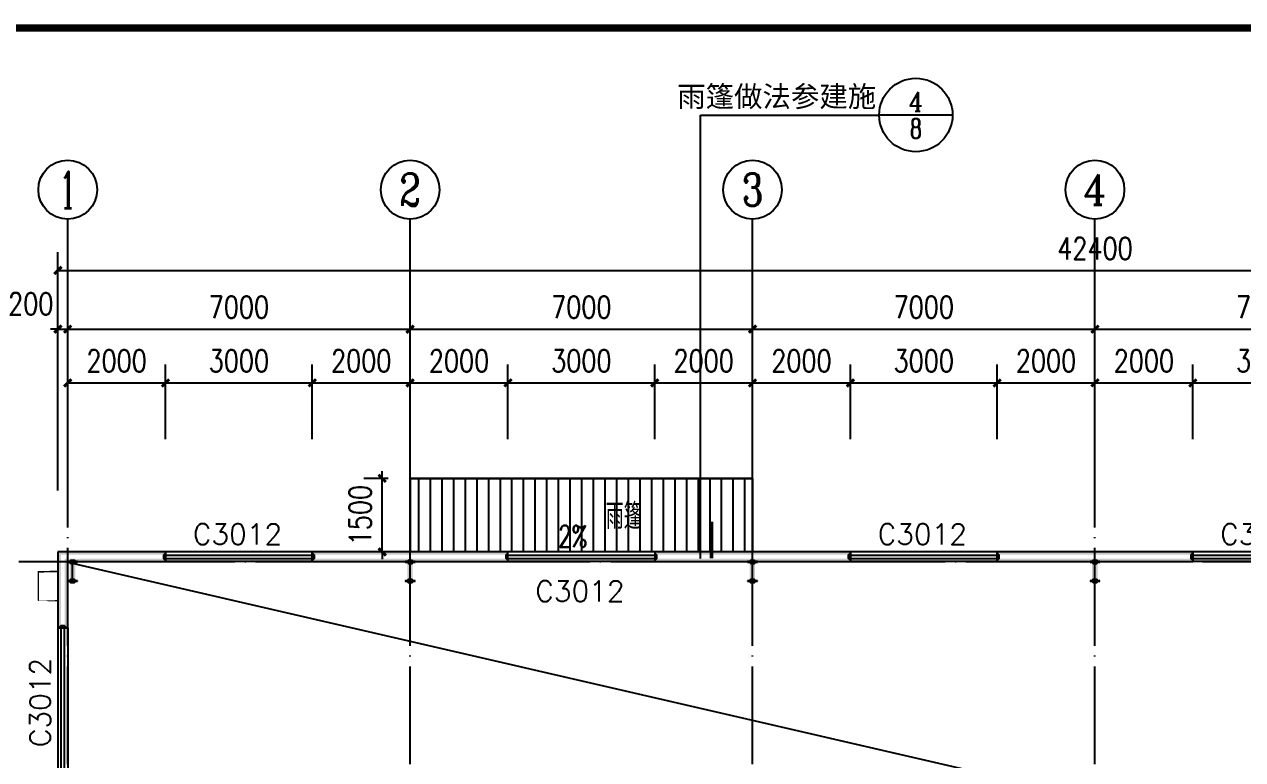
# Model space of a CAD drawing. Extents: x -21908402 to 2004492, y 83987 to 5079726.
# Drawn here: x 1832405 to 1857309, y 319539 to 334562 of the extents above; entities that cross this region are included whole.
import ezdxf
from ezdxf.enums import TextEntityAlignment as Align

# ---------------------------------------------------------------- set-up
doc = ezdxf.new("R2010")
doc.units = 0
doc.header["$LTSCALE"] = 1000
doc.linetypes.add('DOTE', pattern=[2.4200000000000004, 2, -0.2, 0.02, -0.2])
doc.layers.get('0').update_dxf_attribs({"linetype": 'CONTINUOUS'})
doc.layers.get('DEFPOINTS').update_dxf_attribs({"linetype": 'CONTINUOUS'})
for name, color, linetype in [('AXIS', 3, 'CONTINUOUS'), ('AXIS_TEXT', 7, 'CONTINUOUS'), ('COLUMN', 9, 'CONTINUOUS'), ('DIM_IDEN', 3, 'CONTINUOUS'), ('DIM_SYMB', 3, 'CONTINUOUS'), ('DOTE', 1, 'DOTE'), ('PUB_DIM', 3, 'CONTINUOUS'), ('PUB_TEXT', 7, 'CONTINUOUS'), ('PUB_TITLE', 4, 'CONTINUOUS'), ('PUB_WALL', 9, 'CONTINUOUS'), ('WALL', 6, 'CONTINUOUS'), ('WINDOW', 94, 'CONTINUOUS'), ('WINDOW_TEXT', 7, 'CONTINUOUS')]:
    doc.layers.add(name, color=color, linetype=linetype)
doc.styles.add('_TCH_AXIS', font='complex_.ttf', dxfattribs={"bigfont": 'GBCBIG'})
doc.styles.add('_TCH_DIM', font='SIMPLEX', dxfattribs={"bigfont": 'GBCBIG'})
doc.styles.add('_TCH_LABEL', font='complex_.ttf', dxfattribs={"bigfont": 'GBCBIG'})
doc.styles.add('_TCH_WINDOW', font='simplex_.ttf', dxfattribs={"bigfont": 'GBCBIG'})
doc.styles.add('COMPLEX', font='COMPLEX')
doc.styles.add('DIM_FONT', font='simplex.shx', dxfattribs={"width": 0.8})
doc.styles.get("Standard").update_dxf_attribs({"font": 'tssdeng.shx', "width": 0.7, "bigfont": 'hztxt.shx'})
doc.dimstyles.new('DIMN150', dxfattribs={"dimscale": 1.5, "dimtxt": 300, "dimasz": 100, "dimexe": 250, "dimexo": 300, "dimgap": 150, "dimtad": 1, "dimdec": 0, "dimzin": 0, "dimtxsty": 'DIM_FONT', "dimblk": 'ARCHTICK', "dimcen": 0.09, "dimclrt": 7, "dimazin": 3, "dimtfac": 1, "dimtdec": 0, "dimtix": 1, "dimtmove": 0, "dimatfit": 3, "dimtolj": 1, "dimtzin": 0})

# ---------------------------------------------------------------- blocks, each defined once
blk = doc.blocks.new('_ARCHTICK')
at = {"color": 0, "linetype": 'BYBLOCK', "const_width": 0.4}
blk.add_lwpolyline([(-0.5, -0.5), (0.5, 0.5)], dxfattribs=at)
blk = doc.blocks.new('*D175')
at = {"layer": 'DEFPOINTS', "color": 0}
for p in [(1839720.105136424, 325284.6634622998), (1840290.995244407, 325284.6634622998), (1840290.995244407, 323784.6634622998)]:
    blk.add_point(p, dxfattribs=at)
at = {"layer": 'PUB_DIM', "color": 0}
for p, q in [((1839840.995244407, 325284.6634622998), (1839345.105136424, 325284.6634622998)), ((1839720.105136424, 325284.6634622998), (1839720.105136424, 325434.6634622998)), ((1839720.105136424, 323784.6634622998), (1839720.105136424, 325284.6634622998)), ((1839840.995244407, 323784.6634622998), (1839345.105136424, 323784.6634622998)), ((1839720.105136424, 323784.6634622998), (1839720.105136424, 323634.6634622998))]:
    blk.add_line(p, q, dxfattribs=at)
at = {"layer": 'PUB_DIM', "color": 0, "xscale": 150, "yscale": 150, "zscale": 150}
for p, rotation in [((1839720.105136424, 325284.6634622998), 270), ((1839720.105136424, 323784.6634622998), 90)]:
    blk.add_blockref('_ARCHTICK', p, dxfattribs=dict(at, rotation=rotation))
at = {"layer": 'PUB_DIM', "color": 7, "insert": (1839270.105136424, 324534.6634623001), "char_height": 450, "attachment_point": 5, "rotation": 90, "style": 'DIM_FONT'}
blk.add_mtext('\\A1;1500', dxfattribs=at)
blk = doc.blocks.new('*D237')
at = {"layer": 'DEFPOINTS', "color": 0}
for p in [(1859290.995244453, 327235.7640152577), (1856290.995244453, 325634.6634623267), (1859290.995244453, 325634.6634623318)]:
    blk.add_point(p, dxfattribs=at)
at = {"layer": 'PUB_DIM', "color": 0}
for p, q in [((1856290.995244453, 326084.6634623267), (1856290.995244453, 327610.7640152577)), ((1859290.995244453, 326084.6634623318), (1859290.995244453, 327610.7640152577)), ((1856290.995244453, 327235.7640152577), (1859290.995244453, 327235.7640152577))]:
    blk.add_line(p, q, dxfattribs=at)
at = {"layer": 'PUB_DIM', "color": 0, "xscale": 150, "yscale": 150, "zscale": 150, "rotation": 180}
blk.add_blockref('_ARCHTICK', (1856290.995244453, 327235.7640152577), dxfattribs=at)
at = {"layer": 'PUB_DIM', "color": 0, "xscale": 150, "yscale": 150, "zscale": 150}
blk.add_blockref('_ARCHTICK', (1859290.995244453, 327235.7640152577), dxfattribs=at)
at = {"layer": 'PUB_DIM', "color": 7, "insert": (1857790.995244453, 327685.7640152577), "char_height": 450, "attachment_point": 5, "style": 'DIM_FONT'}
blk.add_mtext('\\A1;3000', dxfattribs=at)
blk = doc.blocks.new('*D238')
at = {"layer": 'DEFPOINTS', "color": 0}
for p in [(1856290.995244453, 327235.7640152535), (1854290.995244394, 325634.6634623234), (1856290.995244453, 325634.6634623267)]:
    blk.add_point(p, dxfattribs=at)
at = {"layer": 'PUB_DIM', "color": 0}
for p, q in [((1854290.995244394, 326084.6634623234), (1854290.995244394, 327610.7640152535)), ((1856290.995244453, 326084.6634623267), (1856290.995244453, 327610.7640152535)), ((1854290.995244394, 327235.7640152535), (1856290.995244453, 327235.7640152535))]:
    blk.add_line(p, q, dxfattribs=at)
at = {"layer": 'PUB_DIM', "color": 0, "xscale": 150, "yscale": 150, "zscale": 150, "rotation": 180}
blk.add_blockref('_ARCHTICK', (1854290.995244394, 327235.7640152535), dxfattribs=at)
at = {"layer": 'PUB_DIM', "color": 0, "xscale": 150, "yscale": 150, "zscale": 150}
blk.add_blockref('_ARCHTICK', (1856290.995244453, 327235.7640152535), dxfattribs=at)
at = {"layer": 'PUB_DIM', "color": 7, "insert": (1855290.995244423, 327685.7640152535), "char_height": 450, "attachment_point": 5, "style": 'DIM_FONT'}
blk.add_mtext('\\A1;2000', dxfattribs=at)
blk = doc.blocks.new('*D239')
at = {"layer": 'DEFPOINTS', "color": 0}
for p in [(1854290.995244394, 327235.7640152501), (1852290.995244478, 325634.66346232), (1854290.995244394, 325634.6634623234)]:
    blk.add_point(p, dxfattribs=at)
at = {"layer": 'PUB_DIM', "color": 0}
for p, q in [((1852290.995244478, 326084.66346232), (1852290.995244478, 327610.7640152501)), ((1854290.995244394, 326084.6634623234), (1854290.995244394, 327610.7640152501)), ((1852290.995244478, 327235.7640152501), (1854290.995244394, 327235.7640152501))]:
    blk.add_line(p, q, dxfattribs=at)
at = {"layer": 'PUB_DIM', "color": 0, "xscale": 150, "yscale": 150, "zscale": 150, "rotation": 180}
blk.add_blockref('_ARCHTICK', (1852290.995244478, 327235.7640152501), dxfattribs=at)
at = {"layer": 'PUB_DIM', "color": 0, "xscale": 150, "yscale": 150, "zscale": 150}
blk.add_blockref('_ARCHTICK', (1854290.995244394, 327235.7640152501), dxfattribs=at)
at = {"layer": 'PUB_DIM', "color": 7, "insert": (1853290.995244436, 327685.7640152501), "char_height": 450, "attachment_point": 5, "style": 'DIM_FONT'}
blk.add_mtext('\\A1;2000', dxfattribs=at)
blk = doc.blocks.new('*D240')
at = {"layer": 'DEFPOINTS', "color": 0}
for p in [(1852290.995244478, 327235.7640152458), (1849290.995244478, 325634.6634623149), (1852290.995244478, 325634.66346232)]:
    blk.add_point(p, dxfattribs=at)
at = {"layer": 'PUB_DIM', "color": 0}
for p, q in [((1849290.995244478, 326084.6634623149), (1849290.995244478, 327610.7640152458)), ((1852290.995244478, 326084.66346232), (1852290.995244478, 327610.7640152458)), ((1849290.995244478, 327235.7640152458), (1852290.995244478, 327235.7640152458))]:
    blk.add_line(p, q, dxfattribs=at)
at = {"layer": 'PUB_DIM', "color": 0, "xscale": 150, "yscale": 150, "zscale": 150, "rotation": 180}
blk.add_blockref('_ARCHTICK', (1849290.995244478, 327235.7640152458), dxfattribs=at)
at = {"layer": 'PUB_DIM', "color": 0, "xscale": 150, "yscale": 150, "zscale": 150}
blk.add_blockref('_ARCHTICK', (1852290.995244478, 327235.7640152458), dxfattribs=at)
at = {"layer": 'PUB_DIM', "color": 7, "insert": (1850790.995244478, 327685.7640152458), "char_height": 450, "attachment_point": 5, "style": 'DIM_FONT'}
blk.add_mtext('\\A1;3000', dxfattribs=at)
blk = doc.blocks.new('*D241')
at = {"layer": 'DEFPOINTS', "color": 0}
for p in [(1849290.995244478, 327235.7640152416), (1847290.995244418, 325634.6634623116), (1849290.995244478, 325634.6634623149)]:
    blk.add_point(p, dxfattribs=at)
at = {"layer": 'PUB_DIM', "color": 0}
for p, q in [((1847290.995244418, 326084.6634623116), (1847290.995244418, 327610.7640152416)), ((1849290.995244478, 326084.6634623149), (1849290.995244478, 327610.7640152416)), ((1847290.995244418, 327235.7640152416), (1849290.995244478, 327235.7640152416))]:
    blk.add_line(p, q, dxfattribs=at)
at = {"layer": 'PUB_DIM', "color": 0, "xscale": 150, "yscale": 150, "zscale": 150, "rotation": 180}
blk.add_blockref('_ARCHTICK', (1847290.995244418, 327235.7640152416), dxfattribs=at)
at = {"layer": 'PUB_DIM', "color": 0, "xscale": 150, "yscale": 150, "zscale": 150}
blk.add_blockref('_ARCHTICK', (1849290.995244478, 327235.7640152416), dxfattribs=at)
at = {"layer": 'PUB_DIM', "color": 7, "insert": (1848290.995244448, 327685.7640152416), "char_height": 450, "attachment_point": 5, "style": 'DIM_FONT'}
blk.add_mtext('\\A1;2000', dxfattribs=at)
blk = doc.blocks.new('*D242')
at = {"layer": 'DEFPOINTS', "color": 0}
for p in [(1847290.995244418, 327235.7640152383), (1845291.485984936, 325634.6634623082), (1847290.995244418, 325634.6634623116)]:
    blk.add_point(p, dxfattribs=at)
at = {"layer": 'PUB_DIM', "color": 0}
for p, q in [((1845291.485984936, 326084.6634623082), (1845291.485984936, 327610.7640152383)), ((1847290.995244418, 326084.6634623116), (1847290.995244418, 327610.7640152383)), ((1845291.485984936, 327235.7640152383), (1847290.995244418, 327235.7640152383))]:
    blk.add_line(p, q, dxfattribs=at)
at = {"layer": 'PUB_DIM', "color": 0, "xscale": 150, "yscale": 150, "zscale": 150, "rotation": 180}
blk.add_blockref('_ARCHTICK', (1845291.485984936, 327235.7640152383), dxfattribs=at)
at = {"layer": 'PUB_DIM', "color": 0, "xscale": 150, "yscale": 150, "zscale": 150}
blk.add_blockref('_ARCHTICK', (1847290.995244418, 327235.7640152383), dxfattribs=at)
at = {"layer": 'PUB_DIM', "color": 7, "insert": (1846291.240614677, 327685.7640152383), "char_height": 450, "attachment_point": 5, "style": 'DIM_FONT'}
blk.add_mtext('\\A1;2000', dxfattribs=at)
blk = doc.blocks.new('*D243')
at = {"layer": 'DEFPOINTS', "color": 0}
for p in [(1845291.485984936, 327235.7640152341), (1842291.485984936, 325634.6634623031), (1845291.485984936, 325634.6634623082)]:
    blk.add_point(p, dxfattribs=at)
at = {"layer": 'PUB_DIM', "color": 0}
for p, q in [((1842291.485984936, 326084.6634623031), (1842291.485984936, 327610.7640152341)), ((1845291.485984936, 326084.6634623082), (1845291.485984936, 327610.7640152341)), ((1842291.485984936, 327235.7640152341), (1845291.485984936, 327235.7640152341))]:
    blk.add_line(p, q, dxfattribs=at)
at = {"layer": 'PUB_DIM', "color": 0, "xscale": 150, "yscale": 150, "zscale": 150, "rotation": 180}
blk.add_blockref('_ARCHTICK', (1842291.485984936, 327235.7640152341), dxfattribs=at)
at = {"layer": 'PUB_DIM', "color": 0, "xscale": 150, "yscale": 150, "zscale": 150}
blk.add_blockref('_ARCHTICK', (1845291.485984936, 327235.7640152341), dxfattribs=at)
at = {"layer": 'PUB_DIM', "color": 7, "insert": (1843791.485984936, 327685.7640152341), "char_height": 450, "attachment_point": 5, "style": 'DIM_FONT'}
blk.add_mtext('\\A1;3000', dxfattribs=at)
blk = doc.blocks.new('*D244')
at = {"layer": 'DEFPOINTS', "color": 0}
for p in [(1842291.485984936, 327235.7640152298), (1840290.995244424, 325634.6634622997), (1842291.485984936, 325634.6634623031)]:
    blk.add_point(p, dxfattribs=at)
at = {"layer": 'PUB_DIM', "color": 0}
for p, q in [((1840290.995244424, 326084.6634622997), (1840290.995244424, 327610.7640152298)), ((1842291.485984936, 326084.6634623031), (1842291.485984936, 327610.7640152298)), ((1840290.995244424, 327235.7640152298), (1842291.485984936, 327235.7640152298))]:
    blk.add_line(p, q, dxfattribs=at)
at = {"layer": 'PUB_DIM', "color": 0, "xscale": 150, "yscale": 150, "zscale": 150, "rotation": 180}
blk.add_blockref('_ARCHTICK', (1840290.995244424, 327235.7640152298), dxfattribs=at)
at = {"layer": 'PUB_DIM', "color": 0, "xscale": 150, "yscale": 150, "zscale": 150}
blk.add_blockref('_ARCHTICK', (1842291.485984936, 327235.7640152298), dxfattribs=at)
at = {"layer": 'PUB_DIM', "color": 7, "insert": (1841291.24061468, 327685.7640152298), "char_height": 450, "attachment_point": 5, "style": 'DIM_FONT'}
blk.add_mtext('\\A1;2000', dxfattribs=at)
blk = doc.blocks.new('*D245')
at = {"layer": 'DEFPOINTS', "color": 0}
for p in [(1840290.995244424, 327235.7640152265), (1838290.995244465, 325634.6634622964), (1840290.995244424, 325634.6634622997)]:
    blk.add_point(p, dxfattribs=at)
at = {"layer": 'PUB_DIM', "color": 0}
for p, q in [((1838290.995244465, 326084.6634622964), (1838290.995244465, 327610.7640152265)), ((1840290.995244424, 326084.6634622997), (1840290.995244424, 327610.7640152265)), ((1838290.995244465, 327235.7640152265), (1840290.995244424, 327235.7640152265))]:
    blk.add_line(p, q, dxfattribs=at)
at = {"layer": 'PUB_DIM', "color": 0, "xscale": 150, "yscale": 150, "zscale": 150, "rotation": 180}
blk.add_blockref('_ARCHTICK', (1838290.995244465, 327235.7640152265), dxfattribs=at)
at = {"layer": 'PUB_DIM', "color": 0, "xscale": 150, "yscale": 150, "zscale": 150}
blk.add_blockref('_ARCHTICK', (1840290.995244424, 327235.7640152265), dxfattribs=at)
at = {"layer": 'PUB_DIM', "color": 7, "insert": (1839290.995244444, 327685.7640152265), "char_height": 450, "attachment_point": 5, "style": 'DIM_FONT'}
blk.add_mtext('\\A1;2000', dxfattribs=at)
blk = doc.blocks.new('*D246')
at = {"layer": 'DEFPOINTS', "color": 0}
for p in [(1838290.995244465, 327235.7640152222), (1835290.995244465, 325634.6634622913), (1838290.995244465, 325634.6634622964)]:
    blk.add_point(p, dxfattribs=at)
at = {"layer": 'PUB_DIM', "color": 0}
for p, q in [((1835290.995244465, 326084.6634622913), (1835290.995244465, 327610.7640152222)), ((1838290.995244465, 326084.6634622964), (1838290.995244465, 327610.7640152222)), ((1835290.995244465, 327235.7640152222), (1838290.995244465, 327235.7640152222))]:
    blk.add_line(p, q, dxfattribs=at)
at = {"layer": 'PUB_DIM', "color": 0, "xscale": 150, "yscale": 150, "zscale": 150, "rotation": 180}
blk.add_blockref('_ARCHTICK', (1835290.995244465, 327235.7640152222), dxfattribs=at)
at = {"layer": 'PUB_DIM', "color": 0, "xscale": 150, "yscale": 150, "zscale": 150}
blk.add_blockref('_ARCHTICK', (1838290.995244465, 327235.7640152222), dxfattribs=at)
at = {"layer": 'PUB_DIM', "color": 7, "insert": (1836790.995244465, 327685.7640152222), "char_height": 450, "attachment_point": 5, "style": 'DIM_FONT'}
blk.add_mtext('\\A1;3000', dxfattribs=at)
blk = doc.blocks.new('*D247')
at = {"layer": 'DEFPOINTS', "color": 0}
for p in [(1835290.995244465, 327235.764015218), (1833290.995244404, 325634.6634622879), (1835290.995244465, 325634.6634622913)]:
    blk.add_point(p, dxfattribs=at)
at = {"layer": 'PUB_DIM', "color": 0}
for p, q in [((1833290.995244404, 326084.6634622879), (1833290.995244404, 327610.764015218)), ((1835290.995244465, 326084.6634622913), (1835290.995244465, 327610.764015218)), ((1833290.995244404, 327235.764015218), (1835290.995244465, 327235.764015218))]:
    blk.add_line(p, q, dxfattribs=at)
at = {"layer": 'PUB_DIM', "color": 0, "xscale": 150, "yscale": 150, "zscale": 150, "rotation": 180}
blk.add_blockref('_ARCHTICK', (1833290.995244404, 327235.764015218), dxfattribs=at)
at = {"layer": 'PUB_DIM', "color": 0, "xscale": 150, "yscale": 150, "zscale": 150}
blk.add_blockref('_ARCHTICK', (1835290.995244465, 327235.764015218), dxfattribs=at)
at = {"layer": 'PUB_DIM', "color": 7, "insert": (1834290.995244434, 327685.764015218), "char_height": 450, "attachment_point": 5, "style": 'DIM_FONT'}
blk.add_mtext('\\A1;2000', dxfattribs=at)
blk = doc.blocks.new('*D266')
at = {"layer": 'AXIS', "color": 0}
for p, q in [((1833090.995244406, 325034.6634622998), (1833090.995244406, 328709.6634622998)), ((1833290.995244407, 325034.6634622998), (1833290.995244407, 328709.6634622998)), ((1833090.995244406, 328334.6634622998), (1832940.995244406, 328334.6634622998)), ((1833090.995244406, 328334.6634622998), (1833290.995244407, 328334.6634622998)), ((1833290.995244407, 328334.6634622998), (1833440.995244407, 328334.6634622998))]:
    blk.add_line(p, q, dxfattribs=at)
at = {"layer": 'DEFPOINTS', "color": 0}
for p in [(1833290.995244407, 328334.6634622998), (1833090.995244406, 324584.6634622998), (1833290.995244407, 324584.6634622998)]:
    blk.add_point(p, dxfattribs=at)
at = {"layer": 'AXIS', "color": 0, "xscale": 150, "yscale": 150, "zscale": 150}
blk.add_blockref('_ARCHTICK', (1833090.995244406, 328334.6634622998), dxfattribs=at)
at = {"layer": 'AXIS', "color": 0, "xscale": 150, "yscale": 150, "zscale": 150, "rotation": 180}
blk.add_blockref('_ARCHTICK', (1833290.995244407, 328334.6634622998), dxfattribs=at)
at = {"layer": 'AXIS', "color": 7, "insert": (1832535.995244406, 328852.1634622998), "char_height": 450, "attachment_point": 5, "style": 'DIM_FONT'}
blk.add_mtext('\\A1;200', dxfattribs=at)
blk = doc.blocks.new('*D267')
at = {"layer": 'AXIS', "color": 0}
for p, q in [((1833290.995244407, 325034.6634622998), (1833290.995244407, 328709.6634622998)), ((1840290.995244407, 325034.6634622998), (1840290.995244407, 328709.6634622998)), ((1833290.995244407, 328334.6634622998), (1840290.995244407, 328334.6634622998))]:
    blk.add_line(p, q, dxfattribs=at)
at = {"layer": 'DEFPOINTS', "color": 0}
for p in [(1840290.995244407, 328334.6634622998), (1833290.995244407, 324584.6634622998), (1840290.995244407, 324584.6634622998)]:
    blk.add_point(p, dxfattribs=at)
at = {"layer": 'AXIS', "color": 0, "xscale": 150, "yscale": 150, "zscale": 150, "rotation": 180}
blk.add_blockref('_ARCHTICK', (1833290.995244407, 328334.6634622998), dxfattribs=at)
at = {"layer": 'AXIS', "color": 0, "xscale": 150, "yscale": 150, "zscale": 150}
blk.add_blockref('_ARCHTICK', (1840290.995244407, 328334.6634622998), dxfattribs=at)
at = {"layer": 'AXIS', "color": 7, "insert": (1836790.995244407, 328784.6634622998), "char_height": 450, "attachment_point": 5, "style": 'DIM_FONT'}
blk.add_mtext('\\A1;7000', dxfattribs=at)
blk = doc.blocks.new('*D268')
at = {"layer": 'AXIS', "color": 0}
for p, q in [((1840290.995244407, 325034.6634622998), (1840290.995244407, 328709.6634622998)), ((1847290.995244407, 325034.6634622998), (1847290.995244407, 328709.6634622998)), ((1840290.995244407, 328334.6634622998), (1847290.995244407, 328334.6634622998))]:
    blk.add_line(p, q, dxfattribs=at)
at = {"layer": 'DEFPOINTS', "color": 0}
for p in [(1847290.995244407, 328334.6634622998), (1840290.995244407, 324584.6634622998), (1847290.995244407, 324584.6634622998)]:
    blk.add_point(p, dxfattribs=at)
at = {"layer": 'AXIS', "color": 0, "xscale": 150, "yscale": 150, "zscale": 150, "rotation": 180}
blk.add_blockref('_ARCHTICK', (1840290.995244407, 328334.6634622998), dxfattribs=at)
at = {"layer": 'AXIS', "color": 0, "xscale": 150, "yscale": 150, "zscale": 150}
blk.add_blockref('_ARCHTICK', (1847290.995244407, 328334.6634622998), dxfattribs=at)
at = {"layer": 'AXIS', "color": 7, "insert": (1843790.995244407, 328784.6634622998), "char_height": 450, "attachment_point": 5, "style": 'DIM_FONT'}
blk.add_mtext('\\A1;7000', dxfattribs=at)
blk = doc.blocks.new('*D269')
at = {"layer": 'AXIS', "color": 0}
for p, q in [((1847290.995244407, 325034.6634622998), (1847290.995244407, 328709.6634622998)), ((1854290.995244407, 325034.6634622998), (1854290.995244407, 328709.6634622998)), ((1847290.995244407, 328334.6634622998), (1854290.995244407, 328334.6634622998))]:
    blk.add_line(p, q, dxfattribs=at)
at = {"layer": 'DEFPOINTS', "color": 0}
for p in [(1854290.995244407, 328334.6634622998), (1847290.995244407, 324584.6634622998), (1854290.995244407, 324584.6634622998)]:
    blk.add_point(p, dxfattribs=at)
at = {"layer": 'AXIS', "color": 0, "xscale": 150, "yscale": 150, "zscale": 150, "rotation": 180}
blk.add_blockref('_ARCHTICK', (1847290.995244407, 328334.6634622998), dxfattribs=at)
at = {"layer": 'AXIS', "color": 0, "xscale": 150, "yscale": 150, "zscale": 150}
blk.add_blockref('_ARCHTICK', (1854290.995244407, 328334.6634622998), dxfattribs=at)
at = {"layer": 'AXIS', "color": 7, "insert": (1850790.995244407, 328784.6634622998), "char_height": 450, "attachment_point": 5, "style": 'DIM_FONT'}
blk.add_mtext('\\A1;7000', dxfattribs=at)
blk = doc.blocks.new('*D270')
at = {"layer": 'AXIS', "color": 0}
for p, q in [((1854290.995244407, 325034.6634622998), (1854290.995244407, 328709.6634622998)), ((1861290.995244407, 325034.6634622998), (1861290.995244407, 328709.6634622998)), ((1854290.995244407, 328334.6634622998), (1861290.995244407, 328334.6634622998))]:
    blk.add_line(p, q, dxfattribs=at)
at = {"layer": 'DEFPOINTS', "color": 0}
for p in [(1861290.995244407, 328334.6634622998), (1854290.995244407, 324584.6634622998), (1861290.995244407, 324584.6634622998)]:
    blk.add_point(p, dxfattribs=at)
at = {"layer": 'AXIS', "color": 0, "xscale": 150, "yscale": 150, "zscale": 150, "rotation": 180}
blk.add_blockref('_ARCHTICK', (1854290.995244407, 328334.6634622998), dxfattribs=at)
at = {"layer": 'AXIS', "color": 0, "xscale": 150, "yscale": 150, "zscale": 150}
blk.add_blockref('_ARCHTICK', (1861290.995244407, 328334.6634622998), dxfattribs=at)
at = {"layer": 'AXIS', "color": 7, "insert": (1857790.995244407, 328784.6634622998), "char_height": 450, "attachment_point": 5, "style": 'DIM_FONT'}
blk.add_mtext('\\A1;7000', dxfattribs=at)
blk = doc.blocks.new('*D274')
at = {"layer": 'AXIS', "color": 0}
for p, q in [((1833090.995244406, 325034.6634622998), (1833090.995244406, 329909.6634622998)), ((1875490.995244413, 325034.6634622998), (1875490.995244413, 329909.6634622998)), ((1833090.995244406, 329534.6634622998), (1875490.995244413, 329534.6634622998))]:
    blk.add_line(p, q, dxfattribs=at)
at = {"layer": 'DEFPOINTS', "color": 0}
for p in [(1875490.995244413, 329534.6634622998), (1833090.995244406, 324584.6634622998), (1875490.995244413, 324584.6634622998)]:
    blk.add_point(p, dxfattribs=at)
at = {"layer": 'AXIS', "color": 0, "xscale": 150, "yscale": 150, "zscale": 150, "rotation": 180}
blk.add_blockref('_ARCHTICK', (1833090.995244406, 329534.6634622998), dxfattribs=at)
at = {"layer": 'AXIS', "color": 0, "xscale": 150, "yscale": 150, "zscale": 150}
blk.add_blockref('_ARCHTICK', (1875490.995244413, 329534.6634622998), dxfattribs=at)
at = {"layer": 'AXIS', "color": 7, "insert": (1854290.99524441, 329984.6634622998), "char_height": 450, "attachment_point": 5, "style": 'DIM_FONT'}
blk.add_mtext('\\A1;42400', dxfattribs=at)
blk = doc.blocks.new('_AXISO')
blk.add_circle((0, 0), 0.5)
at = {"layer": 'AXIS_TEXT', "style": 'COMPLEX', "width": 1.041666666666667}
blk.add_attdef('A', text='', height=0.56, dxfattribs=at).set_placement((-0.25, -0.28), (0.25, -0.28), align=Align.FIT)
blk = doc.blocks.new('$WINLIB2D$00000001')
at = {"color": 0}
for points in [[(-0.4999999999999964, 0.5000000000000142), (-0.4999999999999964, -0.4999999999999858)], [(-0.4999999999999964, 0.5000000000000142), (0.5000000000000036, 0.5000000000000142)], [(0.5000000000000036, -0.4999999999999858), (0.5000000000000036, 0.5000000000000142)], [(0.5000000000000036, 0.1666666666666714), (-0.4999999999999964, 0.1666666666666714)], [(0.5000000000000036, -0.1666666666666572), (-0.4999999999999964, -0.1666666666666572)], [(-0.4999999999999964, -0.4999999999999858), (0.5000000000000036, -0.4999999999999858)]]:
    blk.add_lwpolyline(points, dxfattribs=at)

msp = doc.modelspace()

# ---------------------------------------------------------------- hatches: boundary and pattern name
h = msp.add_hatch()
h.set_pattern_fill('ANSI31', color=252, scale=150, angle=225, style=0)
h.set_pattern_definition([(270, (0, 0), (238.125, -5.684341886080801e-14), [])])
h.paths.add_polyline_path([(1840290.995244407, 325284.6634622998), (1847288.920005767, 325284.6634622998), (1847288.920005767, 323784.6634622998), (1840290.995244407, 323784.6634622998)])
at = {"layer": 'COLUMN'}
for points in [[(1833290.995244407, 323584.6634622996), (1833290.995244407, 323574.6634622996), (1833350.995244407, 323634.6634622996), (1833350.995244407, 323524.6634622996)], [(1833290.995244407, 323574.6634622996), (1833378.844767127, 323574.6634622996), (1833403.697580869, 323634.6634622996), (1833350.995244407, 323634.6634622996)], [(1833490.995244407, 323584.6634622996), (1833290.995244407, 323584.6634622996), (1833350.995244407, 323524.6634622996), (1833430.995244407, 323524.6634622996)], [(1833389.844767127, 323569.6634622996), (1833394.844767127, 323574.6634622996), (1833369.991953384, 323634.6634622996), (1833329.844767127, 323594.516276042)], [(1833389.844767127, 323199.6634622996), (1833389.844767127, 323569.6634622996), (1833329.844767127, 323594.516276042), (1833329.844767127, 323174.8106485571)], [(1833394.844767127, 323574.6634622996), (1833490.995244407, 323574.6634622996), (1833430.995244407, 323634.6634622996), (1833369.991953384, 323634.6634622996)], [(1833378.844767127, 323574.6634622996), (1833383.844767127, 323569.6634622996), (1833443.844767127, 323594.516276042), (1833403.697580869, 323634.6634622996)], [(1833383.844767127, 323569.6634622996), (1833383.844767127, 323199.6634622996), (1833443.844767127, 323174.8106485571), (1833443.844767127, 323594.516276042)], [(1833490.995244407, 323574.6634622996), (1833490.995244407, 323584.6634622996), (1833430.995244407, 323524.6634622996), (1833430.995244407, 323634.6634622996)], [(1840192.995244407, 323584.6634622997), (1840192.995244407, 323574.6634622997), (1840252.995244407, 323634.6634622997), (1840252.995244407, 323524.6634622997)], [(1840192.995244407, 323574.6634622997), (1840280.844767127, 323574.6634622997), (1840305.697580869, 323634.6634622997), (1840252.995244407, 323634.6634622997)], [(1840392.995244407, 323584.6634622997), (1840192.995244407, 323584.6634622997), (1840252.995244407, 323524.6634622997), (1840332.995244407, 323524.6634622997)], [(1840291.844767127, 323569.6634622997), (1840296.844767127, 323574.6634622997), (1840271.991953384, 323634.6634622997), (1840231.844767127, 323594.5162760421)], [(1840291.844767127, 323199.6634622997), (1840291.844767127, 323569.6634622997), (1840231.844767127, 323594.5162760421), (1840231.844767127, 323174.8106485573)], [(1840296.844767127, 323574.6634622997), (1840392.995244407, 323574.6634622997), (1840332.995244407, 323634.6634622997), (1840271.991953384, 323634.6634622997)], [(1840280.844767127, 323574.6634622997), (1840285.844767127, 323569.6634622997), (1840345.844767127, 323594.5162760421), (1840305.697580869, 323634.6634622997)], [(1840285.844767127, 323569.6634622997), (1840285.844767127, 323199.6634622997), (1840345.844767127, 323174.8106485573), (1840345.844767127, 323594.5162760421)], [(1840392.995244407, 323574.6634622997), (1840392.995244407, 323584.6634622997), (1840332.995244407, 323524.6634622997), (1840332.995244407, 323634.6634622997)], [(1847190.995244407, 323584.6634622997), (1847190.995244407, 323574.6634622997), (1847250.995244407, 323634.6634622997), (1847250.995244407, 323524.6634622997)], [(1847190.995244407, 323574.6634622997), (1847278.844767127, 323574.6634622997), (1847303.697580869, 323634.6634622997), (1847250.995244407, 323634.6634622997)], [(1847390.995244407, 323584.6634622997), (1847190.995244407, 323584.6634622997), (1847250.995244407, 323524.6634622997), (1847330.995244407, 323524.6634622997)], [(1847289.844767127, 323569.6634622997), (1847294.844767127, 323574.6634622997), (1847269.991953384, 323634.6634622997), (1847229.844767127, 323594.5162760421)], [(1847289.844767127, 323199.6634622997), (1847289.844767127, 323569.6634622997), (1847229.844767127, 323594.5162760421), (1847229.844767127, 323174.8106485573)], [(1847294.844767127, 323574.6634622997), (1847390.995244407, 323574.6634622997), (1847330.995244407, 323634.6634622997), (1847269.991953384, 323634.6634622997)], [(1847278.844767127, 323574.6634622997), (1847283.844767127, 323569.6634622997), (1847343.844767127, 323594.5162760421), (1847303.697580869, 323634.6634622997)], [(1847283.844767127, 323569.6634622997), (1847283.844767127, 323199.6634622997), (1847343.844767127, 323174.8106485573), (1847343.844767127, 323594.5162760421)], [(1847390.995244407, 323574.6634622997), (1847390.995244407, 323584.6634622997), (1847330.995244407, 323524.6634622997), (1847330.995244407, 323634.6634622997)], [(1854190.995244407, 323584.6634622997), (1854190.995244407, 323574.6634622997), (1854250.995244407, 323634.6634622997), (1854250.995244407, 323524.6634622997)], [(1854190.995244407, 323574.6634622997), (1854278.844767127, 323574.6634622997), (1854303.697580869, 323634.6634622997), (1854250.995244407, 323634.6634622997)], [(1854390.995244407, 323584.6634622997), (1854190.995244407, 323584.6634622997), (1854250.995244407, 323524.6634622997), (1854330.995244407, 323524.6634622997)], [(1854289.844767127, 323569.6634622997), (1854294.844767127, 323574.6634622997), (1854269.991953384, 323634.6634622997), (1854229.844767127, 323594.5162760421)], [(1854289.844767127, 323199.6634622997), (1854289.844767127, 323569.6634622997), (1854229.844767127, 323594.5162760421), (1854229.844767127, 323174.8106485573)], [(1854294.844767127, 323574.6634622997), (1854390.995244407, 323574.6634622997), (1854330.995244407, 323634.6634622997), (1854269.991953384, 323634.6634622997)], [(1854278.844767127, 323574.6634622997), (1854283.844767127, 323569.6634622997), (1854343.844767127, 323594.5162760421), (1854303.697580869, 323634.6634622997)], [(1854283.844767127, 323569.6634622997), (1854283.844767127, 323199.6634622997), (1854343.844767127, 323174.8106485573), (1854343.844767127, 323594.5162760421)], [(1854390.995244407, 323574.6634622997), (1854390.995244407, 323584.6634622997), (1854330.995244407, 323524.6634622997), (1854330.995244407, 323634.6634622997)], [(1833290.995244407, 323184.6634622996), (1833490.995244407, 323184.6634622996), (1833430.995244407, 323244.6634622996), (1833350.995244407, 323244.6634622996)], [(1833290.995244407, 323194.6634622996), (1833290.995244407, 323184.6634622996), (1833350.995244407, 323244.6634622996), (1833350.995244407, 323134.6634622996)], [(1833378.844767127, 323194.6634622996), (1833290.995244407, 323194.6634622996), (1833350.995244407, 323134.6634622996), (1833403.697580869, 323134.6634622996)], [(1833394.844767127, 323194.6634622996), (1833389.844767127, 323199.6634622996), (1833329.844767127, 323174.8106485571), (1833369.991953384, 323134.6634622996)], [(1833490.995244407, 323194.6634622996), (1833394.844767127, 323194.6634622996), (1833369.991953384, 323134.6634622996), (1833430.995244407, 323134.6634622996)], [(1833383.844767127, 323199.6634622996), (1833378.844767127, 323194.6634622996), (1833403.697580869, 323134.6634622996), (1833443.844767127, 323174.8106485571)], [(1833490.995244407, 323184.6634622996), (1833490.995244407, 323194.6634622996), (1833430.995244407, 323134.6634622996), (1833430.995244407, 323244.6634622996)], [(1840192.995244407, 323184.6634622997), (1840392.995244407, 323184.6634622997), (1840332.995244407, 323244.6634622997), (1840252.995244407, 323244.6634622997)], [(1840192.995244407, 323194.6634622997), (1840192.995244407, 323184.6634622997), (1840252.995244407, 323244.6634622997), (1840252.995244407, 323134.6634622997)], [(1840280.844767127, 323194.6634622997), (1840192.995244407, 323194.6634622997), (1840252.995244407, 323134.6634622997), (1840305.697580869, 323134.6634622997)], [(1840296.844767127, 323194.6634622997), (1840291.844767127, 323199.6634622997), (1840231.844767127, 323174.8106485573), (1840271.991953384, 323134.6634622997)], [(1840392.995244407, 323194.6634622997), (1840296.844767127, 323194.6634622997), (1840271.991953384, 323134.6634622997), (1840332.995244407, 323134.6634622997)], [(1840285.844767127, 323199.6634622997), (1840280.844767127, 323194.6634622997), (1840305.697580869, 323134.6634622997), (1840345.844767127, 323174.8106485573)], [(1840392.995244407, 323184.6634622997), (1840392.995244407, 323194.6634622997), (1840332.995244407, 323134.6634622997), (1840332.995244407, 323244.6634622997)], [(1847190.995244407, 323184.6634622997), (1847390.995244407, 323184.6634622997), (1847330.995244407, 323244.6634622997), (1847250.995244407, 323244.6634622997)], [(1847190.995244407, 323194.6634622997), (1847190.995244407, 323184.6634622997), (1847250.995244407, 323244.6634622997), (1847250.995244407, 323134.6634622997)], [(1847278.844767127, 323194.6634622997), (1847190.995244407, 323194.6634622997), (1847250.995244407, 323134.6634622997), (1847303.697580869, 323134.6634622997)], [(1847294.844767127, 323194.6634622997), (1847289.844767127, 323199.6634622997), (1847229.844767127, 323174.8106485573), (1847269.991953384, 323134.6634622997)], [(1847390.995244407, 323194.6634622997), (1847294.844767127, 323194.6634622997), (1847269.991953384, 323134.6634622997), (1847330.995244407, 323134.6634622997)], [(1847283.844767127, 323199.6634622997), (1847278.844767127, 323194.6634622997), (1847303.697580869, 323134.6634622997), (1847343.844767127, 323174.8106485573)], [(1847390.995244407, 323184.6634622997), (1847390.995244407, 323194.6634622997), (1847330.995244407, 323134.6634622997), (1847330.995244407, 323244.6634622997)], [(1854190.995244407, 323184.6634622997), (1854390.995244407, 323184.6634622997), (1854330.995244407, 323244.6634622997), (1854250.995244407, 323244.6634622997)], [(1854190.995244407, 323194.6634622997), (1854190.995244407, 323184.6634622997), (1854250.995244407, 323244.6634622997), (1854250.995244407, 323134.6634622997)], [(1854278.844767127, 323194.6634622997), (1854190.995244407, 323194.6634622997), (1854250.995244407, 323134.6634622997), (1854303.697580869, 323134.6634622997)], [(1854294.844767127, 323194.6634622997), (1854289.844767127, 323199.6634622997), (1854229.844767127, 323174.8106485573), (1854269.991953384, 323134.6634622997)], [(1854390.995244407, 323194.6634622997), (1854294.844767127, 323194.6634622997), (1854269.991953384, 323134.6634622997), (1854330.995244407, 323134.6634622997)], [(1854283.844767127, 323199.6634622997), (1854278.844767127, 323194.6634622997), (1854303.697580869, 323134.6634622997), (1854343.844767127, 323174.8106485573)], [(1854390.995244407, 323184.6634622997), (1854390.995244407, 323194.6634622997), (1854330.995244407, 323134.6634622997), (1854330.995244407, 323244.6634622997)]]:
    msp.add_hatch(color=256, dxfattribs=at).paths.add_polyline_path(points)
at = {"layer": 'PUB_WALL'}
for points in [[(1833090.995244406, 323784.6634622958), (1833090.995244399, 322234.6634622192), (1833150.995244399, 322294.6634622192), (1833150.9952444, 323724.6634623081)], [(1835290.995244446, 323784.6634623046), (1833090.995244406, 323784.6634622958), (1833150.9952444, 323724.6634623081), (1835230.995244517, 323724.663462284)], [(1835290.995244446, 323584.6634623006), (1835290.995244446, 323784.6634623046), (1835230.995244517, 323724.663462284), (1835230.995244517, 323644.6634623063)], [(1840288.920005767, 323784.6634622998), (1838290.995244293, 323784.6634623063), (1838350.995244293, 323724.6634623063), (1840288.920005767, 323724.6634622998)], [(1838290.995244293, 323784.6634623063), (1838290.995244293, 323584.6634623022), (1838350.995244293, 323644.6634623022), (1838350.995244293, 323724.6634623063)], [(1842291.485984955, 323784.6634622977), (1840288.920005767, 323784.6634622998), (1840288.920005767, 323724.6634622998), (1842231.485985107, 323724.6634623348)], [(1842291.485984955, 323584.6634622977), (1842291.485984955, 323784.6634622977), (1842231.485985107, 323724.6634623348), (1842231.485985107, 323644.6634623422)], [(1847288.920005767, 323784.6634622998), (1845291.485984802, 323784.6634622977), (1845351.485984802, 323724.6634622977), (1847288.920005767, 323724.6634622998)], [(1845291.485984802, 323784.6634622977), (1845291.485984802, 323584.6634622977), (1845351.485984802, 323644.6634622978), (1845351.485984802, 323724.6634622977)], [(1849290.995244446, 323784.6634623085), (1847288.920005767, 323784.6634622998), (1847288.920005767, 323724.6634622998), (1849230.995244353, 323724.6634622841)], [(1849290.995244446, 323584.6634622911), (1849290.995244446, 323784.6634623085), (1849230.995244353, 323724.6634622841), (1849230.995244353, 323644.66346227)], [(1854288.920005767, 323784.6634622998), (1852290.995244293, 323784.6634623085), (1852350.995244293, 323724.6634623085), (1854288.920005767, 323724.6634622998)], [(1852290.995244293, 323784.6634623085), (1852290.995244293, 323584.6634622911), (1852350.995244293, 323644.6634622914), (1852350.995244293, 323724.6634623085)], [(1856290.995244446, 323784.6634622977), (1854288.920005767, 323784.6634622998), (1854288.920005767, 323724.6634622998), (1856230.995244468, 323724.6634622689)], [(1856290.995244446, 323584.6634623152), (1856290.995244446, 323784.6634622977), (1856230.995244468, 323724.6634622689), (1856230.995244468, 323644.6634623273)], [(1833290.995244411, 322234.6634622192), (1833290.995244407, 323584.663462296), (1833230.995244413, 323644.6634623012), (1833230.995244411, 322294.6634622192)], [(1833290.995244407, 323584.663462296), (1835290.995244446, 323584.6634623006), (1835230.995244517, 323644.6634623063), (1833230.995244413, 323644.6634623012)], [(1838290.995244293, 323584.6634623022), (1840288.920005767, 323584.6634622998), (1840288.920005767, 323644.6634622998), (1838350.995244293, 323644.6634623022)], [(1840288.920005767, 323584.6634622998), (1842291.485984955, 323584.6634622977), (1842231.485985107, 323644.6634623422), (1840288.920005767, 323644.6634622998)], [(1845291.485984802, 323584.6634622977), (1847288.920005767, 323584.6634622998), (1847288.920005767, 323644.6634622998), (1845351.485984802, 323644.6634622978)], [(1847288.920005767, 323584.6634622998), (1849290.995244446, 323584.6634622911), (1849230.995244353, 323644.66346227), (1847288.920005767, 323644.6634622998)], [(1852290.995244293, 323584.6634622911), (1854288.920005767, 323584.6634622998), (1854288.920005767, 323644.6634622998), (1852350.995244293, 323644.6634622914)], [(1854288.920005767, 323584.6634622998), (1856290.995244446, 323584.6634623152), (1856230.995244468, 323644.6634623273), (1854288.920005767, 323644.6634622998)], [(1833090.995244399, 322234.6634622192), (1833290.995244411, 322234.6634622192), (1833230.995244411, 322294.6634622192), (1833150.995244399, 322294.6634622192)]]:
    msp.add_hatch(color=256, dxfattribs=at).paths.add_polyline_path(points)

# ---------------------------------------------------------------- linework, layer by layer
for points in [[(1847288.920005767, 323784.6634622998), (1847288.920005766, 325284.6634622998), (1840290.995244407, 325284.6634622998), (1840290.995244407, 323784.6634622998)], [(1833290.995244407, 323574.6634622996), (1857939.457263328, 317884.6634622997), (1875290.995244404, 288984.6634622997)]]:
    msp.add_lwpolyline(points)
msp.add_lwpolyline([(1840290.995244407, 325284.6634622998), (1847288.920005767, 325284.6634622998), (1847288.920005767, 323784.6634622998), (1840290.995244407, 323784.6634622998)], close=True)
at = {"color": 1, "const_width": 30}
msp.add_lwpolyline([(1833090.995244357, 322784.6634623106), (1832690.995244357, 322784.663462305), (1832690.99524435, 323384.663462305), (1833090.995244404, 323384.6634622994)], dxfattribs=at)
at = {"layer": 'AXIS'}
for p, q in [((1833290.995244407, 324584.6634622998), (1833290.995244407, 330584.6634622998)), ((1840290.995244407, 324584.6634622998), (1840290.995244407, 330584.6634622998)), ((1847290.995244407, 324584.6634622998), (1847290.995244407, 330584.6634622998)), ((1854290.995244407, 324584.6634622998), (1854290.995244407, 330584.6634622998))]:
    msp.add_line(p, q, dxfattribs=at)
at = {"layer": 'COLUMN'}
for p, q in [((1833490.995244407, 323584.6634622996), (1833290.995244407, 323584.6634622996)), ((1833290.995244407, 323584.6634622996), (1833290.995244407, 323574.6634622996)), ((1833290.995244407, 323574.6634622996), (1833378.844767127, 323574.6634622996)), ((1833378.844767127, 323574.6634622996), (1833383.844767127, 323569.6634622996)), ((1833383.844767127, 323569.6634622996), (1833383.844767127, 323199.6634622996)), ((1833389.844767127, 323569.6634622996), (1833394.844767127, 323574.6634622996)), ((1833389.844767127, 323199.6634622996), (1833389.844767127, 323569.6634622996)), ((1833394.844767127, 323574.6634622996), (1833490.995244407, 323574.6634622996)), ((1833490.995244407, 323574.6634622996), (1833490.995244407, 323584.6634622996)), ((1840392.995244407, 323584.6634622997), (1840192.995244407, 323584.6634622997)), ((1840192.995244407, 323584.6634622997), (1840192.995244407, 323574.6634622997)), ((1840192.995244407, 323574.6634622997), (1840280.844767127, 323574.6634622997)), ((1840280.844767127, 323574.6634622997), (1840285.844767127, 323569.6634622997)), ((1840285.844767127, 323569.6634622997), (1840285.844767127, 323199.6634622997)), ((1840291.844767127, 323569.6634622997), (1840296.844767127, 323574.6634622997)), ((1840291.844767127, 323199.6634622997), (1840291.844767127, 323569.6634622997)), ((1840296.844767127, 323574.6634622997), (1840392.995244407, 323574.6634622997)), ((1840392.995244407, 323574.6634622997), (1840392.995244407, 323584.6634622997)), ((1847390.995244407, 323584.6634622997), (1847190.995244407, 323584.6634622997)), ((1847190.995244407, 323584.6634622997), (1847190.995244407, 323574.6634622997)), ((1847190.995244407, 323574.6634622997), (1847278.844767127, 323574.6634622997)), ((1847278.844767127, 323574.6634622997), (1847283.844767127, 323569.6634622997)), ((1847283.844767127, 323569.6634622997), (1847283.844767127, 323199.6634622997)), ((1847289.844767127, 323569.6634622997), (1847294.844767127, 323574.6634622997)), ((1847289.844767127, 323199.6634622997), (1847289.844767127, 323569.6634622997)), ((1847294.844767127, 323574.6634622997), (1847390.995244407, 323574.6634622997)), ((1847390.995244407, 323574.6634622997), (1847390.995244407, 323584.6634622997)), ((1854390.995244407, 323584.6634622997), (1854190.995244407, 323584.6634622997)), ((1854190.995244407, 323584.6634622997), (1854190.995244407, 323574.6634622997)), ((1854190.995244407, 323574.6634622997), (1854278.844767127, 323574.6634622997)), ((1854278.844767127, 323574.6634622997), (1854283.844767127, 323569.6634622997)), ((1854283.844767127, 323569.6634622997), (1854283.844767127, 323199.6634622997)), ((1854289.844767127, 323569.6634622997), (1854294.844767127, 323574.6634622997)), ((1854289.844767127, 323199.6634622997), (1854289.844767127, 323569.6634622997)), ((1854294.844767127, 323574.6634622997), (1854390.995244407, 323574.6634622997)), ((1854390.995244407, 323574.6634622997), (1854390.995244407, 323584.6634622997)), ((1833378.844767127, 323194.6634622996), (1833290.995244407, 323194.6634622996)), ((1833290.995244407, 323194.6634622996), (1833290.995244407, 323184.6634622996)), ((1833290.995244407, 323184.6634622996), (1833490.995244407, 323184.6634622996)), ((1833383.844767127, 323199.6634622996), (1833378.844767127, 323194.6634622996)), ((1833394.844767127, 323194.6634622996), (1833389.844767127, 323199.6634622996)), ((1833490.995244407, 323194.6634622996), (1833394.844767127, 323194.6634622996)), ((1833490.995244407, 323184.6634622996), (1833490.995244407, 323194.6634622996)), ((1840280.844767127, 323194.6634622997), (1840192.995244407, 323194.6634622997)), ((1840192.995244407, 323194.6634622997), (1840192.995244407, 323184.6634622997)), ((1840192.995244407, 323184.6634622997), (1840392.995244407, 323184.6634622997)), ((1840285.844767127, 323199.6634622997), (1840280.844767127, 323194.6634622997)), ((1840296.844767127, 323194.6634622997), (1840291.844767127, 323199.6634622997)), ((1840392.995244407, 323194.6634622997), (1840296.844767127, 323194.6634622997)), ((1840392.995244407, 323184.6634622997), (1840392.995244407, 323194.6634622997)), ((1847278.844767127, 323194.6634622997), (1847190.995244407, 323194.6634622997)), ((1847190.995244407, 323194.6634622997), (1847190.995244407, 323184.6634622997)), ((1847190.995244407, 323184.6634622997), (1847390.995244407, 323184.6634622997)), ((1847283.844767127, 323199.6634622997), (1847278.844767127, 323194.6634622997)), ((1847294.844767127, 323194.6634622997), (1847289.844767127, 323199.6634622997)), ((1847390.995244407, 323194.6634622997), (1847294.844767127, 323194.6634622997)), ((1847390.995244407, 323184.6634622997), (1847390.995244407, 323194.6634622997)), ((1854278.844767127, 323194.6634622997), (1854190.995244407, 323194.6634622997)), ((1854190.995244407, 323194.6634622997), (1854190.995244407, 323184.6634622997)), ((1854190.995244407, 323184.6634622997), (1854390.995244407, 323184.6634622997)), ((1854283.844767127, 323199.6634622997), (1854278.844767127, 323194.6634622997)), ((1854294.844767127, 323194.6634622997), (1854289.844767127, 323199.6634622997)), ((1854390.995244407, 323194.6634622997), (1854294.844767127, 323194.6634622997)), ((1854390.995244407, 323184.6634622997), (1854390.995244407, 323194.6634622997))]:
    msp.add_line(p, q, dxfattribs=at)
at = {"layer": 'DIM_IDEN'}
for p, q in [((1846224.738323627, 332710.0400745457), (1849879.112751052, 332710.0400745457)), ((1846224.738323627, 323651.3301289665), (1846224.738323627, 332710.0400745457)), ((1851379.112751052, 332710.0400745457), (1849879.112751052, 332710.0400745457))]:
    msp.add_line(p, q, dxfattribs=at)
at = {"layer": 'DIM_IDEN', "const_width": 75}
msp.add_lwpolyline([(1846449.738323627, 323651.3301289665), (1846449.738323627, 324401.3301289665)], dxfattribs=at)
at = {"layer": 'DIM_IDEN'}
msp.add_circle((1850629.112751052, 332710.0400745457), 750, dxfattribs=at)
at = {"layer": 'DIM_SYMB'}
msp.add_lwpolyline([(1843605.651264176, 324481.8293960429, 0, 0, 0), (1843605.651264176, 324783.371961411, 120, 0, 0), (1843605.651264176, 325233.371961411, 0, 0, 0)], format="xyseb", dxfattribs=at)
at = {"layer": 'DOTE'}
for p, q in [((1833290.995244407, 287984.6634622998), (1833290.995244407, 324584.6634622998)), ((1840290.995244407, 287984.6634622998), (1840290.995244407, 324584.6634622998)), ((1847290.995244407, 287984.6634622998), (1847290.995244407, 324584.6634622998)), ((1854290.995244407, 287984.6634622998), (1854290.995244407, 324584.6634622998)), ((1832290.995244407, 323584.6634622998), (1876290.995244407, 323584.6634622998))]:
    msp.add_line(p, q, dxfattribs=at)
at = {"layer": 'PUB_TITLE', "const_width": 150}
msp.add_lwpolyline([(1815141.5, 274487.1658844135), (1898991.5, 274487.1658844135), (1898991.5, 334487.1658844135), (1815141.5, 334487.1658844135)], close=True, dxfattribs=at)
at = {"layer": 'WALL'}
for p, q in [((1833090.995244406, 323784.6634622958), (1833090.995244399, 322234.6634622192)), ((1835290.995244446, 323784.6634623046), (1833090.995244406, 323784.6634622958)), ((1835290.995244446, 323584.6634623006), (1835290.995244446, 323784.6634623046)), ((1840288.920005767, 323784.6634622998), (1838290.995244293, 323784.6634623063)), ((1838290.995244293, 323784.6634623063), (1838290.995244293, 323584.6634623022)), ((1842291.485984955, 323784.6634622977), (1840288.920005767, 323784.6634622998)), ((1842291.485984955, 323584.6634622977), (1842291.485984955, 323784.6634622977)), ((1847288.920005767, 323784.6634622998), (1845291.485984802, 323784.6634622977)), ((1845291.485984802, 323784.6634622977), (1845291.485984802, 323584.6634622977)), ((1849290.995244446, 323784.6634623085), (1847288.920005767, 323784.6634622998)), ((1849290.995244446, 323584.6634622911), (1849290.995244446, 323784.6634623085)), ((1854288.920005767, 323784.6634622998), (1852290.995244293, 323784.6634623085)), ((1852290.995244293, 323784.6634623085), (1852290.995244293, 323584.6634622911)), ((1856290.995244446, 323784.6634622977), (1854288.920005767, 323784.6634622998)), ((1856290.995244446, 323584.6634623152), (1856290.995244446, 323784.6634622977)), ((1833290.995244399, 323194.6634614376), (1833290.995244398, 323574.6634624873)), ((1833490.995239258, 323584.6634623035), (1835290.995244446, 323584.6634623006)), ((1838290.995244293, 323584.6634623022), (1840192.995239258, 323584.6634622949)), ((1840392.995251465, 323584.6634622886), (1842291.485984955, 323584.6634622977)), ((1845291.485984802, 323584.6634622977), (1847190.995239258, 323584.6634622632)), ((1847390.995251465, 323584.6634622972), (1849290.995244446, 323584.6634622911)), ((1852290.995244293, 323584.6634622911), (1854190.995239258, 323584.6634623383)), ((1854390.995251465, 323584.6634622713), (1856290.995244446, 323584.6634623152)), ((1833290.995244411, 322234.6634622192), (1833290.995244399, 323184.6634625244)), ((1833090.995244399, 322234.6634622192), (1833290.995244411, 322234.6634622192))]:
    msp.add_line(p, q, dxfattribs=at)

# ---------------------------------------------------------------- block references
at = {"layer": 'AXIS'}
ref = msp.add_blockref('_AXISO', (1833290.995244407, 331184.6634622998), dxfattribs=dict(at, xscale=1200, yscale=1200, zscale=1200))
ref.add_attrib('A', '1', dxfattribs={"layer": 'AXIS_TEXT', "height": 749.4965003332023, "style": '_TCH_AXIS', "width": 0.5948942754000188}).set_placement((1833130.388851478, 330809.9152121332), (1833451.601637335, 330809.9152121332), align=Align.FIT)
ref = msp.add_blockref('_AXISO', (1840290.995244407, 331184.6634622998), dxfattribs=dict(at, xscale=1200, yscale=1200, zscale=1200))
ref.add_attrib('A', '2', dxfattribs={"layer": 'AXIS_TEXT', "height": 657.5839501242737, "style": '_TCH_AXIS', "width": 0.6994088221918434}).set_placement((1840071.800594365, 330855.8714872376), (1840510.189894448, 330855.8714872376), align=Align.FIT)
ref = msp.add_blockref('_AXISO', (1847290.995244407, 331184.6634622998), dxfattribs=dict(at, xscale=1200, yscale=1200, zscale=1200))
ref.add_attrib('A', '3', dxfattribs={"layer": 'AXIS_TEXT', "height": 657.5839501242737, "style": '_TCH_AXIS', "width": 0.6994088221918434}).set_placement((1847071.800594365, 330855.8714872376), (1847510.189894448, 330855.8714872376), align=Align.FIT)
ref = msp.add_blockref('_AXISO', (1854290.995244407, 331184.6634622998), dxfattribs=dict(at, xscale=1200, yscale=1200, zscale=1200))
ref.add_attrib('A', '4', dxfattribs={"layer": 'AXIS_TEXT', "height": 625.0002510935402, "style": '_TCH_AXIS', "width": 0.7619047619046786}).set_placement((1854052.899910657, 330872.163336753), (1854529.090578157, 330872.163336753), align=Align.FIT)
at = {"layer": 'WINDOW'}
ref = msp.add_blockref('$WINLIB2D$00000001', (1836790.995244406, 323684.6634622998), dxfattribs=dict(at, xscale=3000, yscale=200, zscale=3000, rotation=180))
ref.add_attrib('A', 'C3012', (1835849.954896305, 323934.6634622998), dxfattribs={"layer": 'WINDOW_TEXT', "height": 421.4398734177215, "style": '_TCH_WINDOW'})
ref = msp.add_blockref('$WINLIB2D$00000001', (1850790.995244407, 323684.6634622998), dxfattribs=dict(at, xscale=3000, yscale=200, zscale=3000, rotation=180))
ref.add_attrib('A', 'C3012', (1849849.954896306, 323934.6634622998), dxfattribs={"layer": 'WINDOW_TEXT', "height": 421.4398734177215, "style": '_TCH_WINDOW'})
ref = msp.add_blockref('$WINLIB2D$00000001', (1857790.995244406, 323684.6634622998), dxfattribs=dict(at, xscale=3000, yscale=200, zscale=3000, rotation=180))
ref.add_attrib('A', 'C3012', (1856849.954896305, 323934.6634622998), dxfattribs={"layer": 'WINDOW_TEXT', "height": 421.4398734177215, "style": '_TCH_WINDOW'})
ref = msp.add_blockref('$WINLIB2D$00000001', (1843791.485984939, 323684.6634622998), dxfattribs=dict(at, xscale=3000, yscale=-200, zscale=3000, rotation=180))
ref.add_attrib('A', 'C3012', (1842850.445636838, 322772.1634622996), dxfattribs={"layer": 'WINDOW_TEXT', "height": 421.4398734177215, "style": '_TCH_WINDOW'})
ref = msp.add_blockref('$WINLIB2D$00000001', (1833190.995244407, 320734.6634622995), dxfattribs=dict(at, xscale=3000, yscale=200, zscale=3000, rotation=270))
ref.add_attrib('A', 'C3012', (1832940.995244407, 319793.6231141982), dxfattribs={"layer": 'WINDOW_TEXT', "height": 421.4398734177215, "rotation": 90, "style": '_TCH_WINDOW'})

# ---------------------------------------------------------------- texts
at = {"layer": 'PUB_TEXT', "style": '_TCH_LABEL'}
msp.add_text('雨篷做法参建施', height=425.8702531645569, dxfattribs=at).set_placement((1845751.992497887, 332876.4123714866))
for s, height, width, p, p2 in [('4', 386.5653119668012, 0.7619047619043839, (1850481.849775065, 332787.353136939), (1850776.375727039, 332787.353136939)), ('8', 391.5099836318755, 0.6999999999998333, (1850498.609423175, 332240.2280941874), (1850759.616078929, 332240.2280941874))]:
    msp.add_text(s, height=height, dxfattribs=dict(at, width=width)).set_placement(p, p2, align=Align.FIT)
at = {"layer": 'PUB_TEXT', "width": 0.7}
msp.add_text('雨篷', height=525, dxfattribs=at).set_placement((1844290.788903244, 324250.3788746186))
at = {"layer": 'PUB_TEXT', "style": '_TCH_DIM', "width": 0.7058823529411765}
msp.add_text('2%%%', height=446.25, dxfattribs=at).set_placement((1843320.651264176, 323878.0793960429))

# ---------------------------------------------------------------- dimensions: what is measured, and where the dimension line sits
at = {"layer": 'AXIS'}
for p1, p2, distance, picture, middle in [((1833090.995244406, 324584.6634622998), (1875490.995244413, 324584.6634622998), 4950, '*D274', (1854290.99524441, 329984.6634622998)), ((1833290.995244407, 324584.6634622998), (1840290.995244407, 324584.6634622998), 3750, '*D267', (1836790.995244407, 328784.6634622998)), ((1840290.995244407, 324584.6634622998), (1847290.995244407, 324584.6634622998), 3750, '*D268', (1843790.995244407, 328784.6634622998)), ((1847290.995244407, 324584.6634622998), (1854290.995244407, 324584.6634622998), 3750, '*D269', (1850790.995244407, 328784.6634622998)), ((1854290.995244407, 324584.6634622998), (1861290.995244407, 324584.6634622998), 3750, '*D270', (1857790.995244407, 328784.6634622998))]:
    dim = msp.add_aligned_dim(p1=p1, p2=p2, distance=distance, dimstyle='DIMN150', dxfattribs=at)
    dim.commit()
    dim.dimension.update_dxf_attribs({"geometry": picture, "text_midpoint": middle})
dim = msp.add_linear_dim(base=(1833290.995244407, 328334.6634622998), p1=(1833090.995244406, 324584.6634622998), p2=(1833290.995244407, 324584.6634622998), angle=0, dimstyle='DIMN150', dxfattribs=at)
dim.commit()
dim.dimension.update_dxf_attribs({"geometry": '*D266', "text_midpoint": (1832535.995244406, 328852.1634622998), "dimtype": 129})
at = {"layer": 'PUB_DIM'}
for p1, p2, distance, picture, middle in [((1833290.995244404, 325634.6634622879), (1835290.995244465, 325634.6634622913), 1601.1005529267131, '*D247', (1834290.995244434, 327685.764015218)), ((1835290.995244465, 325634.6634622913), (1838290.995244465, 325634.6634622964), 1601.1005529257816, '*D246', (1836790.995244465, 327685.7640152222)), ((1838290.995244465, 325634.6634622964), (1840290.995244424, 325634.6634622997), 1601.1005529268296, '*D245', (1839290.995244444, 327685.7640152265)), ((1840290.995244424, 325634.6634622997), (1842291.485984936, 325634.6634623031), 1601.100552926713, '*D244', (1841291.24061468, 327685.7640152298)), ((1842291.485984936, 325634.6634623031), (1845291.485984936, 325634.6634623082), 1601.1005529258985, '*D243', (1843791.485984936, 327685.7640152341)), ((1845291.485984936, 325634.6634623082), (1847290.995244418, 325634.6634623116), 1601.1005529267131, '*D242', (1846291.240614677, 327685.7640152383)), ((1847290.995244418, 325634.6634623116), (1849290.995244478, 325634.6634623149), 1601.1005529267131, '*D241', (1848290.995244448, 327685.7640152416)), ((1849290.995244478, 325634.6634623149), (1852290.995244478, 325634.66346232), 1601.1005529257816, '*D240', (1850790.995244478, 327685.7640152458)), ((1852290.995244478, 325634.66346232), (1854290.995244394, 325634.6634623234), 1601.100552926655, '*D239', (1853290.995244436, 327685.7640152501)), ((1854290.995244394, 325634.6634623234), (1856290.995244453, 325634.6634623267), 1601.1005529268296, '*D238', (1855290.995244423, 327685.7640152535)), ((1856290.995244453, 325634.6634623267), (1859290.995244453, 325634.6634623318), 1601.1005529258985, '*D237', (1857790.995244453, 327685.7640152577)), ((1840290.995244407, 323784.6634622998), (1840290.995244407, 325284.6634622998), 570.8901079830248, '*D175', (1839270.105136424, 324534.6634623001))]:
    dim = msp.add_aligned_dim(p1=p1, p2=p2, distance=distance, dimstyle='DIMN150', dxfattribs=at)
    dim.commit()
    dim.dimension.update_dxf_attribs({"geometry": picture, "text_midpoint": middle})

doc.saveas('drawing.dxf')
